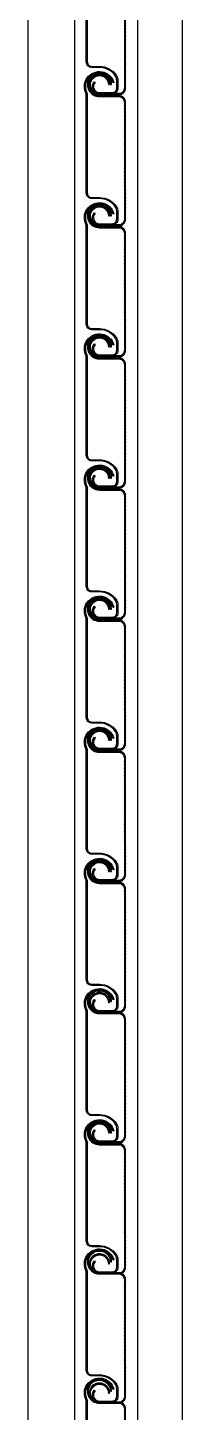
# Model space of a CAD drawing. Header units: millimetres. Extents: x 19868 to 801382, y -4805 to 85279.
# Drawn here: x 159350 to 159436, y 38091 to 38862 of the extents above; entities that cross this region are included whole.
import ezdxf

# ---------------------------------------------------------------- set-up
doc = ezdxf.new("R2010")
doc.units = ezdxf.units.MM
doc.header["$LTSCALE"] = 250
doc.layers.add('A-ETC-8', color=8, linetype='Continuous')

# ---------------------------------------------------------------- blocks, each defined once
blk = doc.blocks.new('C9fc9bb7c')
h = blk.add_hatch()
h.set_pattern_fill('ANSI31', color=256, scale=1.161, angle=-90, style=0)
h.set_pattern_definition([(315, (-1584085.85751, 210645.13852), (0.10261887162, 0.10261887162), [])])
h.paths.add_polyline_path([(710.8, 3800.39), (710.8, 3857.67), (710.8, 3864.81, 0.414214), (707.75, 3867.87), (696.9, 3867.87), (696.9, 3868.45), (707.75, 3868.45, -0.414214), (711.39, 3864.81), (711.39, 3857.67), (711.39, 3800.39)])
h.paths.add_polyline_path([(690.2, 3874.5), (690.79, 3874.5, 0.272094), (693.98, 3869.2), (692.9, 3869.2, -0.234313)])
h.paths.add_polyline_path([(690.2, 3874.5, -0.416993), (696.9, 3881.26), (696.9, 3880.67, 0.41726), (690.79, 3874.5)])
h.paths.add_polyline_path([(696.9, 3880.67), (696.9, 3881.26, -0.414214), (703.59, 3874.56), (703.01, 3874.56, 0.414214)])
h.paths.add_polyline_path([(692.9, 3869.2), (693.98, 3869.2, 0.125086), (696.9, 3868.45), (696.9, 3867.87, -0.161553)])
h.paths.add_polyline_path([(707.75, 3795.89), (696.9, 3795.89), (696.9, 3796.48), (704.06, 3796.48), (707.75, 3796.48, 0.414214), (710.8, 3799.53), (710.8, 3800.39), (711.39, 3800.39), (711.39, 3799.53, -0.414214)])
h.paths.add_polyline_path([(696.9, 3806.55), (696.9, 3807.13, -0.414214), (702.52, 3801.51), (701.93, 3801.51, 0.414214)])
h.paths.add_polyline_path([(691.39, 3800.39, -0.474498), (696.9, 3807.13), (696.9, 3806.55, 0.481821), (691.99, 3800.39)])
h.paths.add_polyline_path([(691.39, 3800.39), (691.99, 3800.39, 0.349691), (696.9, 3796.48), (696.9, 3795.89, -0.356394)])
h = blk.add_hatch()
h.set_pattern_fill('ANSI31', color=256, scale=1.161, angle=-90, style=0)
h.set_pattern_definition([(315, (-1584085.85751, 210572.07602), (0.10261887162, 0.10261887162), [])])
h.paths.add_polyline_path([(710.8, 3727.33), (710.8, 3784.61), (710.8, 3791.75, 0.414214), (707.75, 3794.81), (696.9, 3794.81), (696.9, 3795.39), (707.75, 3795.39, -0.414214), (711.39, 3791.75), (711.39, 3784.61), (711.39, 3727.33)])
h.paths.add_polyline_path([(690.2, 3801.44), (690.79, 3801.44, 0.272094), (693.98, 3796.13), (692.9, 3796.13, -0.234313)])
h.paths.add_polyline_path([(690.2, 3801.44, -0.416993), (696.9, 3808.2), (696.9, 3807.61, 0.41726), (690.79, 3801.44)])
h.paths.add_polyline_path([(696.9, 3807.61), (696.9, 3808.2, -0.414214), (703.59, 3801.5), (703.01, 3801.5, 0.414214)])
h.paths.add_polyline_path([(692.9, 3796.13), (693.98, 3796.13, 0.125086), (696.9, 3795.39), (696.9, 3794.81, -0.161553)])
h.paths.add_polyline_path([(707.75, 3722.83), (696.9, 3722.83), (696.9, 3723.42), (704.06, 3723.42), (707.75, 3723.42, 0.414214), (710.8, 3726.47), (710.8, 3727.33), (711.39, 3727.33), (711.39, 3726.47, -0.414214)])
h.paths.add_polyline_path([(696.9, 3733.48), (696.9, 3734.07, -0.414214), (702.52, 3728.45), (701.93, 3728.45, 0.414214)])
h.paths.add_polyline_path([(691.39, 3727.33, -0.474498), (696.9, 3734.07), (696.9, 3733.48, 0.481821), (691.99, 3727.33)])
h.paths.add_polyline_path([(691.39, 3727.33), (691.99, 3727.33, 0.349691), (696.9, 3723.42), (696.9, 3722.83, -0.356394)])
h = blk.add_hatch()
h.set_pattern_fill('ANSI31', color=256, scale=1.161, angle=-90, style=0)
h.set_pattern_definition([(315, (-1584085.85751, 210499.01352), (0.10261887162, 0.10261887162), [])])
h.paths.add_polyline_path([(710.8, 3654.26), (710.8, 3711.55), (710.8, 3718.69, 0.414214), (707.75, 3721.74), (696.9, 3721.74), (696.9, 3722.33), (707.75, 3722.33, -0.414214), (711.39, 3718.69), (711.39, 3711.55), (711.39, 3654.26)])
h.paths.add_polyline_path([(690.2, 3728.37), (690.79, 3728.37, 0.272094), (693.98, 3723.07), (692.9, 3723.07, -0.234313)])
h.paths.add_polyline_path([(690.2, 3728.37, -0.416993), (696.9, 3735.13), (696.9, 3734.55, 0.41726), (690.79, 3728.37)])
h.paths.add_polyline_path([(696.9, 3734.55), (696.9, 3735.13, -0.414214), (703.59, 3728.44), (703.01, 3728.44, 0.414214)])
h.paths.add_polyline_path([(692.9, 3723.07), (693.98, 3723.07, 0.125086), (696.9, 3722.33), (696.9, 3721.74, -0.161553)])
h.paths.add_polyline_path([(707.75, 3649.77), (696.9, 3649.77), (696.9, 3650.35), (704.06, 3650.35), (707.75, 3650.35, 0.414214), (710.8, 3653.41), (710.8, 3654.26), (711.39, 3654.26), (711.39, 3653.41, -0.414214)])
h.paths.add_polyline_path([(696.9, 3660.42), (696.9, 3661.01, -0.414214), (702.52, 3655.39), (701.93, 3655.39, 0.414214)])
h.paths.add_polyline_path([(691.39, 3654.26, -0.474498), (696.9, 3661.01), (696.9, 3660.42, 0.481821), (691.99, 3654.26)])
h.paths.add_polyline_path([(691.39, 3654.26), (691.99, 3654.26, 0.349691), (696.9, 3650.35), (696.9, 3649.77, -0.356394)])
h = blk.add_hatch()
h.set_pattern_fill('ANSI31', color=256, scale=1.161, angle=-90, style=0)
h.set_pattern_definition([(315, (-1584085.85751, 210425.95102), (0.10261887162, 0.10261887162), [])])
h.paths.add_polyline_path([(710.8, 3581.2), (710.8, 3638.49), (710.8, 3645.63, 0.414214), (707.75, 3648.68), (696.9, 3648.68), (696.9, 3649.27), (707.75, 3649.27, -0.414214), (711.39, 3645.63), (711.39, 3638.49), (711.39, 3581.2)])
h.paths.add_polyline_path([(690.2, 3655.31), (690.79, 3655.31, 0.272094), (693.98, 3650.01), (692.9, 3650.01, -0.234313)])
h.paths.add_polyline_path([(690.2, 3655.31, -0.416993), (696.9, 3662.07), (696.9, 3661.48, 0.41726), (690.79, 3655.31)])
h.paths.add_polyline_path([(696.9, 3661.48), (696.9, 3662.07, -0.414214), (703.59, 3655.38), (703.01, 3655.38, 0.414214)])
h.paths.add_polyline_path([(692.9, 3650.01), (693.98, 3650.01, 0.125086), (696.9, 3649.27), (696.9, 3648.68, -0.161553)])
h.paths.add_polyline_path([(707.75, 3576.7), (696.9, 3576.7), (696.9, 3577.29), (704.06, 3577.29), (707.75, 3577.29, 0.414214), (710.8, 3580.35), (710.8, 3581.2), (711.39, 3581.2), (711.39, 3580.35, -0.414214)])
h.paths.add_polyline_path([(696.9, 3587.36), (696.9, 3587.94, -0.414214), (702.52, 3582.32), (701.93, 3582.32, 0.414214)])
h.paths.add_polyline_path([(691.39, 3581.2, -0.474498), (696.9, 3587.94), (696.9, 3587.36, 0.481821), (691.99, 3581.2)])
h.paths.add_polyline_path([(691.39, 3581.2), (691.99, 3581.2, 0.349691), (696.9, 3577.29), (696.9, 3576.7, -0.356394)])
h = blk.add_hatch()
h.set_pattern_fill('ANSI31', color=256, scale=1.161, angle=-90, style=0)
h.set_pattern_definition([(315, (-1584085.85751, 210352.88852), (0.10261887162, 0.10261887162), [])])
h.paths.add_polyline_path([(710.8, 3508.14), (710.8, 3565.42), (710.8, 3572.56, 0.414214), (707.75, 3575.62), (696.9, 3575.62), (696.9, 3576.2), (707.75, 3576.2, -0.414214), (711.39, 3572.56), (711.39, 3565.42), (711.39, 3508.14)])
h.paths.add_polyline_path([(690.2, 3582.25), (690.79, 3582.25, 0.272094), (693.98, 3576.95), (692.9, 3576.95, -0.234313)])
h.paths.add_polyline_path([(690.2, 3582.25, -0.416993), (696.9, 3589.01), (696.9, 3588.42, 0.41726), (690.79, 3582.25)])
h.paths.add_polyline_path([(696.9, 3588.42), (696.9, 3589.01, -0.414214), (703.59, 3582.31), (703.01, 3582.31, 0.414214)])
h.paths.add_polyline_path([(692.9, 3576.95), (693.98, 3576.95, 0.125086), (696.9, 3576.2), (696.9, 3575.62, -0.161553)])
h.paths.add_polyline_path([(707.75, 3503.64), (696.9, 3503.64), (696.9, 3504.23), (704.06, 3504.23), (707.75, 3504.23, 0.414214), (710.8, 3507.28), (710.8, 3508.14), (711.39, 3508.14), (711.39, 3507.28, -0.414214)])
h.paths.add_polyline_path([(696.9, 3514.3), (696.9, 3514.88, -0.414214), (702.52, 3509.26), (701.93, 3509.26, 0.414214)])
h.paths.add_polyline_path([(691.39, 3508.14, -0.474498), (696.9, 3514.88), (696.9, 3514.3, 0.481821), (691.99, 3508.14)])
h.paths.add_polyline_path([(691.39, 3508.14), (691.99, 3508.14, 0.349691), (696.9, 3504.23), (696.9, 3503.64, -0.356394)])
h = blk.add_hatch()
h.set_pattern_fill('ANSI31', color=256, scale=1.161, angle=-90, style=0)
h.set_pattern_definition([(315, (-1584085.85751, 210279.82602), (0.10261887162, 0.10261887162), [])])
h.paths.add_polyline_path([(710.8, 3435.08), (710.8, 3492.36), (710.8, 3499.5, 0.414214), (707.75, 3502.56), (696.9, 3502.56), (696.9, 3503.14), (707.75, 3503.14, -0.414214), (711.39, 3499.5), (711.39, 3492.36), (711.39, 3435.08)])
h.paths.add_polyline_path([(690.2, 3509.19), (690.79, 3509.19, 0.272094), (693.98, 3503.88), (692.9, 3503.88, -0.234313)])
h.paths.add_polyline_path([(690.2, 3509.19, -0.416993), (696.9, 3515.95), (696.9, 3515.36, 0.41726), (690.79, 3509.19)])
h.paths.add_polyline_path([(696.9, 3515.36), (696.9, 3515.95, -0.414214), (703.59, 3509.25), (703.01, 3509.25, 0.414214)])
h.paths.add_polyline_path([(692.9, 3503.88), (693.98, 3503.88, 0.125086), (696.9, 3503.14), (696.9, 3502.56, -0.161553)])
h.paths.add_polyline_path([(707.75, 3430.58), (696.9, 3430.58), (696.9, 3431.17), (704.06, 3431.17), (707.75, 3431.17, 0.414214), (710.8, 3434.22), (710.8, 3435.08), (711.39, 3435.08), (711.39, 3434.22, -0.414214)])
h.paths.add_polyline_path([(696.9, 3441.23), (696.9, 3441.82, -0.414214), (702.52, 3436.2), (701.93, 3436.2, 0.414214)])
h.paths.add_polyline_path([(691.39, 3435.08, -0.474498), (696.9, 3441.82), (696.9, 3441.23, 0.481821), (691.99, 3435.08)])
h.paths.add_polyline_path([(691.39, 3435.08), (691.99, 3435.08, 0.349691), (696.9, 3431.17), (696.9, 3430.58, -0.356394)])
h = blk.add_hatch()
h.set_pattern_fill('ANSI31', color=256, scale=1.161, angle=-90, style=0)
h.set_pattern_definition([(315, (-1584085.85751, 210206.76352), (0.10261887162, 0.10261887162), [])])
h.paths.add_polyline_path([(710.8, 3362.01), (710.8, 3419.3), (710.8, 3426.44, 0.414214), (707.75, 3429.49), (696.9, 3429.49), (696.9, 3430.08), (707.75, 3430.08, -0.414214), (711.39, 3426.44), (711.39, 3419.3), (711.39, 3362.01)])
h.paths.add_polyline_path([(690.2, 3436.12), (690.79, 3436.12, 0.272094), (693.98, 3430.82), (692.9, 3430.82, -0.234313)])
h.paths.add_polyline_path([(690.2, 3436.12, -0.416993), (696.9, 3442.88), (696.9, 3442.3, 0.41726), (690.79, 3436.12)])
h.paths.add_polyline_path([(696.9, 3442.3), (696.9, 3442.88, -0.414214), (703.59, 3436.19), (703.01, 3436.19, 0.414214)])
h.paths.add_polyline_path([(692.9, 3430.82), (693.98, 3430.82, 0.125086), (696.9, 3430.08), (696.9, 3429.49, -0.161553)])
h.paths.add_polyline_path([(707.75, 3357.52), (696.9, 3357.52), (696.9, 3358.1), (704.06, 3358.1), (707.75, 3358.1, 0.414214), (710.8, 3361.16), (710.8, 3362.01), (711.39, 3362.01), (711.39, 3361.16, -0.414214)])
h.paths.add_polyline_path([(696.9, 3368.17), (696.9, 3368.76, -0.414214), (702.52, 3363.14), (701.93, 3363.14, 0.414214)])
h.paths.add_polyline_path([(691.39, 3362.01, -0.474498), (696.9, 3368.76), (696.9, 3368.17, 0.481821), (691.99, 3362.01)])
h.paths.add_polyline_path([(691.39, 3362.01), (691.99, 3362.01, 0.349691), (696.9, 3358.1), (696.9, 3357.52, -0.356394)])
h = blk.add_hatch()
h.set_pattern_fill('ANSI31', color=256, scale=1.161, angle=-90, style=0)
h.set_pattern_definition([(315, (-1584085.85751, 210133.70102), (0.10261887162, 0.10261887162), [])])
h.paths.add_polyline_path([(710.8, 3288.95), (710.8, 3346.24), (710.8, 3353.38, 0.414214), (707.75, 3356.43), (696.9, 3356.43), (696.9, 3357.02), (707.75, 3357.02, -0.414214), (711.39, 3353.38), (711.39, 3346.24), (711.39, 3288.95)])
h.paths.add_polyline_path([(690.2, 3363.06), (690.79, 3363.06, 0.272094), (693.98, 3357.76), (692.9, 3357.76, -0.234313)])
h.paths.add_polyline_path([(690.2, 3363.06, -0.416993), (696.9, 3369.82), (696.9, 3369.23, 0.41726), (690.79, 3363.06)])
h.paths.add_polyline_path([(696.9, 3369.23), (696.9, 3369.82, -0.414214), (703.59, 3363.13), (703.01, 3363.13, 0.414214)])
h.paths.add_polyline_path([(692.9, 3357.76), (693.98, 3357.76, 0.125086), (696.9, 3357.02), (696.9, 3356.43, -0.161553)])
h.paths.add_polyline_path([(707.75, 3284.45), (696.9, 3284.45), (696.9, 3285.04), (704.06, 3285.04), (707.75, 3285.04, 0.414214), (710.8, 3288.1), (710.8, 3288.95), (711.39, 3288.95), (711.39, 3288.1, -0.414214)])
h.paths.add_polyline_path([(696.9, 3295.11), (696.9, 3295.69, -0.414214), (702.52, 3290.07), (701.93, 3290.07, 0.414214)])
h.paths.add_polyline_path([(691.39, 3288.95, -0.474498), (696.9, 3295.69), (696.9, 3295.11, 0.481821), (691.99, 3288.95)])
h.paths.add_polyline_path([(691.39, 3288.95), (691.99, 3288.95, 0.349691), (696.9, 3285.04), (696.9, 3284.45, -0.356394)])
h = blk.add_hatch()
h.set_pattern_fill('ANSI31', color=256, scale=1.161, angle=-90, style=0)
h.set_pattern_definition([(315, (-1584085.85751, 210061.13852), (0.10261887162, 0.10261887162), [])])
h.paths.add_polyline_path([(710.8, 3216.39), (710.8, 3273.67), (710.8, 3280.81, 0.414214), (707.75, 3283.87), (696.9, 3283.87), (696.9, 3284.45), (707.75, 3284.45, -0.414214), (711.39, 3280.81), (711.39, 3273.67), (711.39, 3216.39)])
h.paths.add_polyline_path([(690.2, 3290.5), (690.79, 3290.5, 0.272094), (693.98, 3285.2), (692.9, 3285.2, -0.234313)])
h.paths.add_polyline_path([(690.2, 3290.5, -0.416993), (696.9, 3297.26), (696.9, 3296.67, 0.41726), (690.79, 3290.5)])
h.paths.add_polyline_path([(696.9, 3296.67), (696.9, 3297.26, -0.414214), (703.59, 3290.56), (703.01, 3290.56, 0.414214)])
h.paths.add_polyline_path([(692.9, 3285.2), (693.98, 3285.2, 0.125086), (696.9, 3284.45), (696.9, 3283.87, -0.161553)])
h.paths.add_polyline_path([(707.75, 3211.89), (696.9, 3211.89), (696.9, 3212.48), (704.06, 3212.48), (707.75, 3212.48, 0.414214), (710.8, 3215.53), (710.8, 3216.39), (711.39, 3216.39), (711.39, 3215.53, -0.414214)])
h.paths.add_polyline_path([(696.9, 3222.55), (696.9, 3223.13, -0.414214), (702.52, 3217.51), (701.93, 3217.51, 0.414214)])
h.paths.add_polyline_path([(691.39, 3216.39, -0.474498), (696.9, 3223.13), (696.9, 3222.55, 0.481821), (691.99, 3216.39)])
h.paths.add_polyline_path([(691.39, 3216.39), (691.99, 3216.39, 0.349691), (696.9, 3212.48), (696.9, 3211.89, -0.356394)])
h = blk.add_hatch()
h.set_pattern_fill('ANSI31', color=256, scale=1.161, angle=-90, style=0)
h.set_pattern_definition([(315, (-1584085.85751, 209988.07602), (0.10261887162, 0.10261887162), [])])
h.paths.add_polyline_path([(710.8, 3143.33), (710.8, 3200.61), (710.8, 3207.75, 0.414214), (707.75, 3210.81), (696.9, 3210.81), (696.9, 3211.39), (707.75, 3211.39, -0.414214), (711.39, 3207.75), (711.39, 3200.61), (711.39, 3143.33)])
h.paths.add_polyline_path([(690.2, 3217.44), (690.79, 3217.44, 0.272094), (693.98, 3212.13), (692.9, 3212.13, -0.234313)])
h.paths.add_polyline_path([(690.2, 3217.44, -0.416993), (696.9, 3224.2), (696.9, 3223.61, 0.41726), (690.79, 3217.44)])
h.paths.add_polyline_path([(696.9, 3223.61), (696.9, 3224.2, -0.414214), (703.59, 3217.5), (703.01, 3217.5, 0.414214)])
h.paths.add_polyline_path([(692.9, 3212.13), (693.98, 3212.13, 0.125086), (696.9, 3211.39), (696.9, 3210.81, -0.161553)])
h.paths.add_polyline_path([(707.75, 3138.83), (696.9, 3138.83), (696.9, 3139.42), (704.06, 3139.42), (707.75, 3139.42, 0.414214), (710.8, 3142.47), (710.8, 3143.33), (711.39, 3143.33), (711.39, 3142.47, -0.414214)])
h.paths.add_polyline_path([(696.9, 3149.48), (696.9, 3150.07, -0.414214), (702.52, 3144.45), (701.93, 3144.45, 0.414214)])
h.paths.add_polyline_path([(691.39, 3143.33, -0.474498), (696.9, 3150.07), (696.9, 3149.48, 0.481821), (691.99, 3143.33)])
h.paths.add_polyline_path([(691.39, 3143.33), (691.99, 3143.33, 0.349691), (696.9, 3139.42), (696.9, 3138.83, -0.356394)])
h = blk.add_hatch()
h.set_pattern_fill('ANSI31', color=256, scale=1.161, angle=-90, style=0)
h.set_pattern_definition([(315, (-1584085.85751, 209916.09995), (0.10261887162, 0.10261887162), [])])
h.paths.add_polyline_path([(710.8, 3071.35), (710.8, 3128.64), (710.8, 3135.78, 0.414214), (707.75, 3138.83), (696.9, 3138.83), (696.9, 3139.42), (707.75, 3139.42, -0.414214), (711.39, 3135.78), (711.39, 3128.64), (711.39, 3071.35)])
h.paths.add_polyline_path([(690.2, 3145.46), (690.79, 3145.46, 0.272094), (693.98, 3140.16), (692.9, 3140.16, -0.234313)])
h.paths.add_polyline_path([(690.2, 3145.46, -0.416993), (696.9, 3152.22), (696.9, 3151.63, 0.41726), (690.79, 3145.46)])
h.paths.add_polyline_path([(696.9, 3151.63), (696.9, 3152.22, -0.414214), (703.59, 3145.52), (703.01, 3145.52, 0.414214)])
h.paths.add_polyline_path([(692.9, 3140.16), (693.98, 3140.16, 0.125086), (696.9, 3139.42), (696.9, 3138.83, -0.161553)])
h.paths.add_polyline_path([(707.75, 3066.85), (696.9, 3066.85), (696.9, 3067.44), (704.06, 3067.44), (707.75, 3067.44, 0.414214), (710.8, 3070.49), (710.8, 3071.35), (711.39, 3071.35), (711.39, 3070.49, -0.414214)])
h.paths.add_polyline_path([(696.9, 3077.51), (696.9, 3078.09, -0.414214), (702.52, 3072.47), (701.93, 3072.47, 0.414214)])
h.paths.add_polyline_path([(691.39, 3071.35, -0.474498), (696.9, 3078.09), (696.9, 3077.51, 0.481821), (691.99, 3071.35)])
h.paths.add_polyline_path([(691.39, 3071.35), (691.99, 3071.35, 0.349691), (696.9, 3067.44), (696.9, 3066.85, -0.356394)])
h = blk.add_hatch()
h.set_pattern_fill('ANSI31', color=256, scale=1.161, angle=-90, style=0)
h.set_pattern_definition([(315, (-1584085.85751, 209844.12388), (0.10261887162, 0.10261887162), [])])
h.paths.add_polyline_path([(710.8, 2999.37), (710.8, 3056.66), (710.8, 3063.8, 0.414214), (707.75, 3066.85), (696.9, 3066.85), (696.9, 3067.44), (707.75, 3067.44, -0.414214), (711.39, 3063.8), (711.39, 3056.66), (711.39, 2999.37)])
h.paths.add_polyline_path([(690.2, 3073.49), (690.79, 3073.49, 0.272094), (693.98, 3068.18), (692.9, 3068.18, -0.234313)])
h.paths.add_polyline_path([(690.2, 3073.49, -0.416993), (696.9, 3080.24), (696.9, 3079.66, 0.41726), (690.79, 3073.49)])
h.paths.add_polyline_path([(696.9, 3079.66), (696.9, 3080.24, -0.414214), (703.59, 3073.55), (703.01, 3073.55, 0.414214)])
h.paths.add_polyline_path([(692.9, 3068.18), (693.98, 3068.18, 0.125086), (696.9, 3067.44), (696.9, 3066.85, -0.161553)])
h.paths.add_polyline_path([(707.75, 2994.88), (696.9, 2994.88), (696.9, 2995.46), (704.06, 2995.46), (707.75, 2995.46, 0.414214), (710.8, 2998.52), (710.8, 2999.37), (711.39, 2999.37), (711.39, 2998.52, -0.414214)])
h.paths.add_polyline_path([(696.9, 3005.53), (696.9, 3006.12, -0.414214), (702.52, 3000.5), (701.93, 3000.5, 0.414214)])
h.paths.add_polyline_path([(691.39, 2999.37, -0.474498), (696.9, 3006.12), (696.9, 3005.53, 0.481821), (691.99, 2999.37)])
h.paths.add_polyline_path([(691.39, 2999.37), (691.99, 2999.37, 0.349691), (696.9, 2995.46), (696.9, 2994.88, -0.356394)])
for p, q in [((657, 6080.32), (657, 0)), ((683, 6083.07), (683, 0)), ((718, 6083.07), (718, 0)), ((743, 6080.32), (743, 0)), ((696.9, 3795.39), (696.9, 3795.89)), ((696.9, 3722.33), (696.9, 3722.83)), ((696.9, 3649.27), (696.9, 3649.77)), ((696.9, 3576.2), (696.9, 3576.7)), ((696.9, 3503.14), (696.9, 3503.64)), ((696.9, 3430.08), (696.9, 3430.58)), ((696.9, 3357.02), (696.9, 3357.52)), ((696.9, 3284.45), (696.9, 3284.95)), ((696.9, 3284.95), (704.27, 3284.95)), ((696.9, 3211.39), (696.9, 3211.89)), ((696.9, 3139.42), (696.9, 3139.92)), ((696.9, 3139.92), (704.27, 3139.92)), ((696.9, 3067.44), (696.9, 3067.94)), ((696.9, 3067.94), (704.27, 3067.94))]:
    blk.add_line(p, q)
for points in [[(690.15, 3857.67), (690.15, 3814.14, 0.414214), (692.62, 3811.68), (696.9, 3811.68, -0.251984), (706.32, 3806.61, -0.146897), (707.11, 3803.97), (707.11, 3799.53, -0.414214), (704.06, 3796.48), (696.9, 3796.48, -0.668179), (694.13, 3803.15), (694.55, 3802.74, 0.668179), (696.9, 3797.06), (704.06, 3797.06, 0.414214), (706.53, 3799.53), (706.53, 3803.97, 0.146897), (705.83, 3806.28, 0.251984), (696.9, 3811.09), (692.62, 3811.09, -0.414214), (689.57, 3814.14), (689.57, 3857.67)], [(710.8, 3857.67), (710.8, 3799.53, -0.414214), (707.75, 3796.48), (696.9, 3796.48, -2.414214), (701.93, 3801.51), (702.52, 3801.51, 2.414214), (696.9, 3795.89), (707.75, 3795.89, 0.414214), (711.39, 3799.53), (711.39, 3857.67)], [(689.57, 3784.61), (689.57, 3796.26, -1.129258), (705, 3802.61), (704.44, 3802.45, 1.140281), (690.15, 3796.42), (690.15, 3784.61)], [(711.39, 3784.61), (711.39, 3791.75, 0.414214), (707.75, 3795.39), (696.9, 3795.39, -2.414214), (703.01, 3801.5), (703.59, 3801.5, 2.414214), (696.9, 3794.81), (707.75, 3794.81, -0.414214), (710.8, 3791.75), (710.8, 3784.61)], [(690.15, 3784.61), (690.15, 3741.08, 0.414214), (692.62, 3738.61), (696.9, 3738.61, -0.251984), (706.32, 3733.54, -0.146897), (707.11, 3730.91), (707.11, 3726.47, -0.414214), (704.06, 3723.42), (696.9, 3723.42, -0.668179), (694.13, 3730.09), (694.55, 3729.68, 0.668179), (696.9, 3724), (704.06, 3724, 0.414214), (706.53, 3726.47), (706.53, 3730.91, 0.146897), (705.83, 3733.22, 0.251984), (696.9, 3738.03), (692.62, 3738.03, -0.414214), (689.57, 3741.08), (689.57, 3784.61)], [(710.8, 3784.61), (710.8, 3726.47, -0.414214), (707.75, 3723.42), (696.9, 3723.42, -2.414214), (701.93, 3728.45), (702.52, 3728.45, 2.414214), (696.9, 3722.83), (707.75, 3722.83, 0.414214), (711.39, 3726.47), (711.39, 3784.61)], [(689.57, 3711.55), (689.57, 3723.2, -1.129258), (705, 3729.55), (704.44, 3729.39, 1.140281), (690.15, 3723.36), (690.15, 3711.55)], [(711.39, 3711.55), (711.39, 3718.69, 0.414214), (707.75, 3722.33), (696.9, 3722.33, -2.414214), (703.01, 3728.44), (703.59, 3728.44, 2.414214), (696.9, 3721.74), (707.75, 3721.74, -0.414214), (710.8, 3718.69), (710.8, 3711.55)], [(690.15, 3711.55), (690.15, 3668.02, 0.414214), (692.62, 3665.55), (696.9, 3665.55, -0.251984), (706.32, 3660.48, -0.146897), (707.11, 3657.84), (707.11, 3653.41, -0.414214), (704.06, 3650.35), (696.9, 3650.35, -0.668179), (694.13, 3657.03), (694.55, 3656.61, 0.668179), (696.9, 3650.94), (704.06, 3650.94, 0.414214), (706.53, 3653.41), (706.53, 3657.84, 0.146897), (705.83, 3660.16, 0.251984), (696.9, 3664.97), (692.62, 3664.97, -0.414214), (689.57, 3668.02), (689.57, 3711.55)], [(710.8, 3711.55), (710.8, 3653.41, -0.414214), (707.75, 3650.35), (696.9, 3650.35, -2.414214), (701.93, 3655.39), (702.52, 3655.39, 2.414214), (696.9, 3649.77), (707.75, 3649.77, 0.414214), (711.39, 3653.41), (711.39, 3711.55)], [(689.57, 3638.49), (689.57, 3650.14, -1.129258), (705, 3656.48), (704.44, 3656.33, 1.140281), (690.15, 3650.29), (690.15, 3638.49)], [(711.39, 3638.49), (711.39, 3645.63, 0.414214), (707.75, 3649.27), (696.9, 3649.27, -2.414214), (703.01, 3655.38), (703.59, 3655.38, 2.414214), (696.9, 3648.68), (707.75, 3648.68, -0.414214), (710.8, 3645.63), (710.8, 3638.49)], [(690.15, 3638.49), (690.15, 3594.96, 0.414214), (692.62, 3592.49), (696.9, 3592.49, -0.251984), (706.32, 3587.42, -0.146897), (707.11, 3584.78), (707.11, 3580.35, -0.414214), (704.06, 3577.29), (696.9, 3577.29, -0.668179), (694.13, 3583.96), (694.55, 3583.55, 0.668179), (696.9, 3577.88), (704.06, 3577.88, 0.414214), (706.53, 3580.35), (706.53, 3584.78, 0.146897), (705.83, 3587.1, 0.251984), (696.9, 3591.9), (692.62, 3591.9, -0.414214), (689.57, 3594.96), (689.57, 3638.49)], [(710.8, 3638.49), (710.8, 3580.35, -0.414214), (707.75, 3577.29), (696.9, 3577.29, -2.414214), (701.93, 3582.32), (702.52, 3582.32, 2.414214), (696.9, 3576.7), (707.75, 3576.7, 0.414214), (711.39, 3580.35), (711.39, 3638.49)], [(689.57, 3565.42), (689.57, 3577.08, -1.129258), (705, 3583.42), (704.44, 3583.27, 1.140281), (690.15, 3577.23), (690.15, 3565.42)], [(711.39, 3565.42), (711.39, 3572.56, 0.414214), (707.75, 3576.2), (696.9, 3576.2, -2.414214), (703.01, 3582.31), (703.59, 3582.31, 2.414214), (696.9, 3575.62), (707.75, 3575.62, -0.414214), (710.8, 3572.56), (710.8, 3565.42)], [(690.15, 3565.42), (690.15, 3521.89, 0.414214), (692.62, 3519.43), (696.9, 3519.43, -0.251984), (706.32, 3514.36, -0.146897), (707.11, 3511.72), (707.11, 3507.28, -0.414214), (704.06, 3504.23), (696.9, 3504.23, -0.668179), (694.13, 3510.9), (694.55, 3510.49, 0.668179), (696.9, 3504.81), (704.06, 3504.81, 0.414214), (706.53, 3507.28), (706.53, 3511.72, 0.146897), (705.83, 3514.03, 0.251984), (696.9, 3518.84), (692.62, 3518.84, -0.414214), (689.57, 3521.89), (689.57, 3565.42)], [(710.8, 3565.42), (710.8, 3507.28, -0.414214), (707.75, 3504.23), (696.9, 3504.23, -2.414214), (701.93, 3509.26), (702.52, 3509.26, 2.414214), (696.9, 3503.64), (707.75, 3503.64, 0.414214), (711.39, 3507.28), (711.39, 3565.42)], [(689.57, 3492.36), (689.57, 3504.01, -1.129258), (705, 3510.36), (704.44, 3510.2, 1.140281), (690.15, 3504.17), (690.15, 3492.36)], [(711.39, 3492.36), (711.39, 3499.5, 0.414214), (707.75, 3503.14), (696.9, 3503.14, -2.414214), (703.01, 3509.25), (703.59, 3509.25, 2.414214), (696.9, 3502.56), (707.75, 3502.56, -0.414214), (710.8, 3499.5), (710.8, 3492.36)], [(690.15, 3492.36), (690.15, 3448.83, 0.414214), (692.62, 3446.36), (696.9, 3446.36, -0.251984), (706.32, 3441.29, -0.146897), (707.11, 3438.66), (707.11, 3434.22, -0.414214), (704.06, 3431.17), (696.9, 3431.17, -0.668179), (694.13, 3437.84), (694.55, 3437.43, 0.668179), (696.9, 3431.75), (704.06, 3431.75, 0.414214), (706.53, 3434.22), (706.53, 3438.66, 0.146897), (705.83, 3440.97, 0.251984), (696.9, 3445.78), (692.62, 3445.78, -0.414214), (689.57, 3448.83), (689.57, 3492.36)], [(710.8, 3492.36), (710.8, 3434.22, -0.414214), (707.75, 3431.17), (696.9, 3431.17, -2.414214), (701.93, 3436.2), (702.52, 3436.2, 2.414214), (696.9, 3430.58), (707.75, 3430.58, 0.414214), (711.39, 3434.22), (711.39, 3492.36)], [(689.57, 3419.3), (689.57, 3430.95, -1.129258), (705, 3437.3), (704.44, 3437.14, 1.140281), (690.15, 3431.11), (690.15, 3419.3)], [(711.39, 3419.3), (711.39, 3426.44, 0.414214), (707.75, 3430.08), (696.9, 3430.08, -2.414214), (703.01, 3436.19), (703.59, 3436.19, 2.414214), (696.9, 3429.49), (707.75, 3429.49, -0.414214), (710.8, 3426.44), (710.8, 3419.3)], [(690.15, 3419.3), (690.15, 3375.77, 0.414214), (692.62, 3373.3), (696.9, 3373.3, -0.251984), (706.32, 3368.23, -0.146897), (707.11, 3365.59), (707.11, 3361.16, -0.414214), (704.06, 3358.1), (696.9, 3358.1, -0.668179), (694.13, 3364.78), (694.55, 3364.36, 0.668179), (696.9, 3358.69), (704.06, 3358.69, 0.414214), (706.53, 3361.16), (706.53, 3365.59, 0.146897), (705.83, 3367.91, 0.251984), (696.9, 3372.72), (692.62, 3372.72, -0.414214), (689.57, 3375.77), (689.57, 3419.3)], [(710.8, 3419.3), (710.8, 3361.16, -0.414214), (707.75, 3358.1), (696.9, 3358.1, -2.414214), (701.93, 3363.14), (702.52, 3363.14, 2.414214), (696.9, 3357.52), (707.75, 3357.52, 0.414214), (711.39, 3361.16), (711.39, 3419.3)], [(689.57, 3346.24), (689.57, 3357.89, -1.129258), (705, 3364.23), (704.44, 3364.08, 1.140281), (690.15, 3358.04), (690.15, 3346.24)], [(711.39, 3346.24), (711.39, 3353.38, 0.414214), (707.75, 3357.02), (696.9, 3357.02, -2.414214), (703.01, 3363.13), (703.59, 3363.13, 2.414214), (696.9, 3356.43), (707.75, 3356.43, -0.414214), (710.8, 3353.38), (710.8, 3346.24)], [(690.15, 3346.24), (690.15, 3302.71, 0.414214), (692.62, 3300.24), (696.9, 3300.24, -0.251984), (706.32, 3295.17, -0.146897), (707.11, 3292.53), (707.11, 3288.1, -0.414214), (704.06, 3285.04), (696.9, 3285.04, -0.668179), (694.13, 3291.71), (694.55, 3291.3, 0.668179), (696.9, 3285.63), (704.06, 3285.63, 0.414214), (706.53, 3288.1), (706.53, 3292.53, 0.146897), (705.83, 3294.85, 0.251984), (696.9, 3299.65), (692.62, 3299.65, -0.414214), (689.57, 3302.71), (689.57, 3346.24)], [(710.8, 3346.24), (710.8, 3288.1, -0.414214), (707.75, 3285.04), (696.9, 3285.04, -2.414214), (701.93, 3290.07), (702.52, 3290.07, 2.414214), (696.9, 3284.45), (707.75, 3284.45, 0.414214), (711.39, 3288.1), (711.39, 3346.24)], [(689.57, 3273.67), (689.57, 3285.33, -1.129258), (705, 3291.67), (704.44, 3291.52, 1.140281), (690.15, 3285.48), (690.15, 3273.67)], [(711.39, 3273.67), (711.39, 3280.81, 0.414214), (707.75, 3284.45), (696.9, 3284.45, -2.414214), (703.01, 3290.56), (703.59, 3290.56, 2.414214), (696.9, 3283.87), (707.75, 3283.87, -0.414214), (710.8, 3280.81), (710.8, 3273.67)], [(690.15, 3273.67), (690.15, 3230.14, 0.414214), (692.62, 3227.68), (696.9, 3227.68, -0.251984), (706.32, 3222.61, -0.146897), (707.11, 3219.97), (707.11, 3215.53, -0.414214), (704.06, 3212.48), (696.9, 3212.48, -0.668179), (694.13, 3219.15), (694.55, 3218.74, 0.668179), (696.9, 3213.06), (704.06, 3213.06, 0.414214), (706.53, 3215.53), (706.53, 3219.97, 0.146897), (705.83, 3222.28, 0.251984), (696.9, 3227.09), (692.62, 3227.09, -0.414214), (689.57, 3230.14), (689.57, 3273.67)], [(710.8, 3273.67), (710.8, 3215.53, -0.414214), (707.75, 3212.48), (696.9, 3212.48, -2.414214), (701.93, 3217.51), (702.52, 3217.51, 2.414214), (696.9, 3211.89), (707.75, 3211.89, 0.414214), (711.39, 3215.53), (711.39, 3273.67)], [(689.57, 3200.61), (689.57, 3212.26, -1.129258), (705, 3218.61), (704.44, 3218.45, 1.140281), (690.15, 3212.42), (690.15, 3200.61)], [(711.39, 3200.61), (711.39, 3207.75, 0.414214), (707.75, 3211.39), (696.9, 3211.39, -2.414214), (703.01, 3217.5), (703.59, 3217.5, 2.414214), (696.9, 3210.81), (707.75, 3210.81, -0.414214), (710.8, 3207.75), (710.8, 3200.61)], [(690.15, 3200.61), (690.15, 3157.08, 0.414214), (692.62, 3154.61), (696.9, 3154.61, -0.251984), (706.32, 3149.54, -0.146897), (707.11, 3146.91), (707.11, 3142.47, -0.414214), (704.06, 3139.42), (696.9, 3139.42, -0.668179), (694.13, 3146.09), (694.55, 3145.68, 0.668179), (696.9, 3140), (704.06, 3140, 0.414214), (706.53, 3142.47), (706.53, 3146.91, 0.146897), (705.83, 3149.22, 0.251984), (696.9, 3154.03), (692.62, 3154.03, -0.414214), (689.57, 3157.08), (689.57, 3200.61)], [(710.8, 3200.61), (710.8, 3142.47, -0.414214), (707.75, 3139.42), (696.9, 3139.42, -2.414214), (701.93, 3144.45), (702.52, 3144.45, 2.414214), (696.9, 3138.83), (707.75, 3138.83, 0.414214), (711.39, 3142.47), (711.39, 3200.61)], [(689.57, 3128.64), (689.57, 3140.29, -1.129258), (705, 3146.63), (704.44, 3146.48, 1.140281), (690.15, 3140.44), (690.15, 3128.64)], [(711.39, 3128.64), (711.39, 3135.78, 0.414214), (707.75, 3139.42), (696.9, 3139.42, -2.414214), (703.01, 3145.52), (703.59, 3145.52, 2.414214), (696.9, 3138.83), (707.75, 3138.83, -0.414214), (710.8, 3135.78), (710.8, 3128.64)], [(690.15, 3128.64), (690.15, 3085.11, 0.414214), (692.62, 3082.64), (696.9, 3082.64, -0.251984), (706.32, 3077.57, -0.146897), (707.11, 3074.93), (707.11, 3070.49, -0.414214), (704.06, 3067.44), (696.9, 3067.44, -0.668179), (694.13, 3074.11), (694.55, 3073.7, 0.668179), (696.9, 3068.03), (704.06, 3068.03, 0.414214), (706.53, 3070.49), (706.53, 3074.93, 0.146897), (705.83, 3077.25, 0.251984), (696.9, 3082.05), (692.62, 3082.05, -0.414214), (689.57, 3085.11), (689.57, 3128.64)], [(710.8, 3128.64), (710.8, 3070.49, -0.414214), (707.75, 3067.44), (696.9, 3067.44, -2.414214), (701.93, 3072.47), (702.52, 3072.47, 2.414214), (696.9, 3066.85), (707.75, 3066.85, 0.414214), (711.39, 3070.49), (711.39, 3128.64)], [(689.57, 3056.66), (689.57, 3068.31, -1.129258), (705, 3074.66), (704.44, 3074.5, 1.140281), (690.15, 3068.47), (690.15, 3056.66)], [(711.39, 3056.66), (711.39, 3063.8, 0.414214), (707.75, 3067.44), (696.9, 3067.44, -2.414214), (703.01, 3073.55), (703.59, 3073.55, 2.414214), (696.9, 3066.85), (707.75, 3066.85, -0.414214), (710.8, 3063.8), (710.8, 3056.66)]]:
    blk.add_lwpolyline(points, format="xyb")

msp = doc.modelspace()

# ---------------------------------------------------------------- block references
at = {"layer": 'A-ETC-8'}
msp.add_blockref('C9fc9bb7c', (158693.21, 35028.93, 0), dxfattribs=at)

doc.saveas('drawing.dxf')
